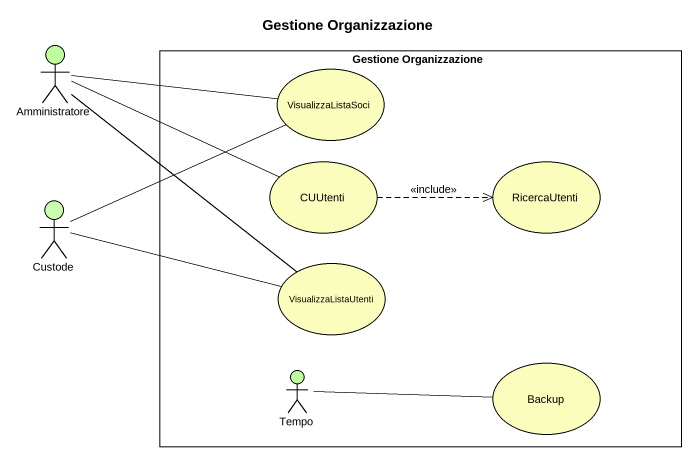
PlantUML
@startuml
title Gestione Organizzazione
actor Amministratore #BDFE9F
rectangle "Gestione Organizzazione" as Gestione_Organizzazione {
  usecase VisualizzaListaSoci #FBFDBC
  usecase CUUtenti #FBFDBC
  usecase RicercaUtenti #FBFDBC
  usecase VisualizzaListaUtenti #FBFDBC
  actor Tempo #BDFE9F
  usecase Backup #FBFDBC
}
actor Custode #C9FEAF
Amministratore -right- VisualizzaListaSoci
Amministratore -- VisualizzaListaUtenti
VisualizzaListaSoci -left- Custode
CUUtenti -left- Amministratore
CUUtenti .right.> RicercaUtenti : <<include>>
VisualizzaListaUtenti -left- Custode
Tempo -right- Backup
@enduml
